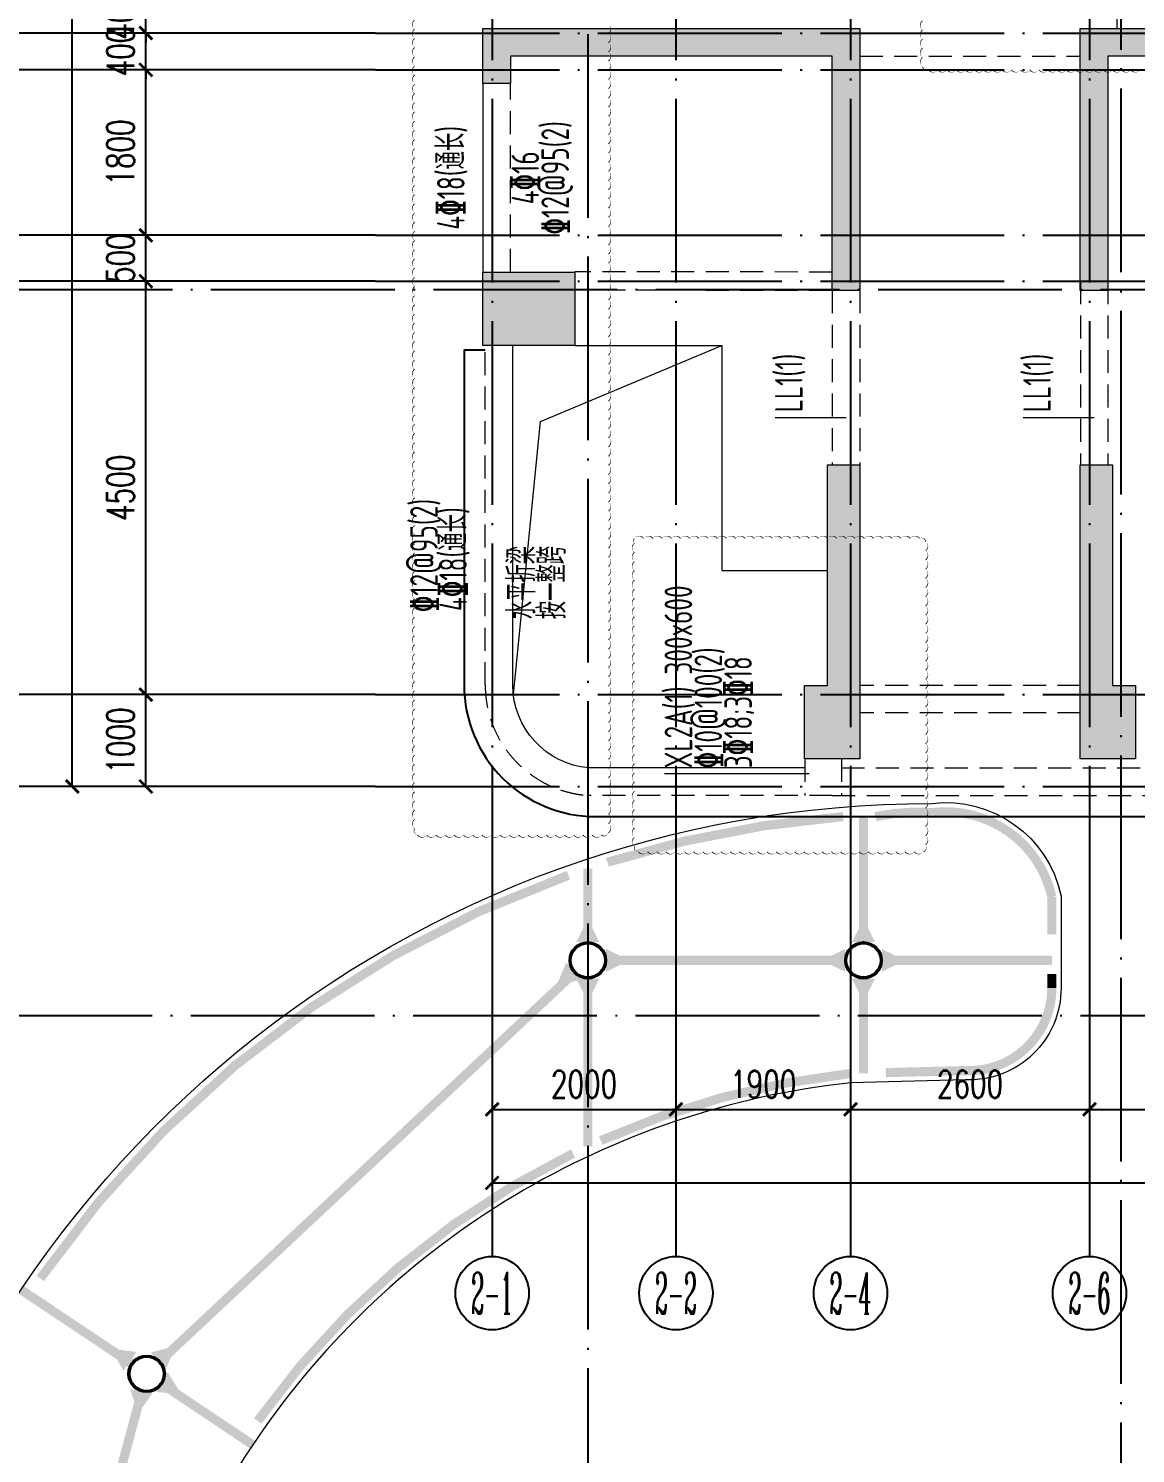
# Model space of a CAD drawing. Header units: millimetres. Extents: x 1089227 to 13101469, y 618865 to 10240562.
# Drawn here: x 3806240 to 3818285, y 4876494 to 4892004 of the extents above; entities that cross this region are included whole.
import ezdxf
from ezdxf.enums import TextEntityAlignment as Align

# ---------------------------------------------------------------- set-up
doc = ezdxf.new("R2010")
doc.units = ezdxf.units.MM
doc.header["$LTSCALE"] = 1000
doc.header["$PDMODE"] = 3
doc.header["$PDSIZE"] = 200
doc.linetypes.add('DOTE', pattern=[2.42, 2, -0.2, 0.02, -0.2])
doc.linetypes.add('HIDDEN', pattern=[0.375, 0.25, -0.125])
doc.layers.get('0').update_dxf_attribs({"linetype": 'CONTINUOUS'})
doc.layers.get('Defpoints').update_dxf_attribs({"linetype": 'CONTINUOUS'})
doc.layers.add('0914调整', color=1, linetype='CONTINUOUS', plot=False)
for name, color, linetype in [('AXIS', 3, 'CONTINUOUS'), ('AXIS_TEXT', 7, 'CONTINUOUS'), ('C-H', 8, 'CONTINUOUS'), ('DOTE', 1, 'DOTE'), ('STPM_RBEAM_SIG', 2, 'CONTINUOUS'), ('STPM_RBEAM_THICK', 3, 'CONTINUOUS'), ('降板范围', 7, 'CONTINUOUS')]:
    doc.layers.add(name, color=color, linetype=linetype)
for name, color, linetype, lineweight in [('S-BEAM-DASH', 4, 'HIDDEN', 0), ('S-HOLE', 11, 'CONTINUOUS', 0), ('S-WALL', 31, 'CONTINUOUS', 0), ('梁原位标注', 7, 'CONTINUOUS', 18), ('梁名称编号', 2, 'CONTINUOUS', 18), ('梁标注引线', 2, 'CONTINUOUS', 18), ('梁集中标注', 2, 'CONTINUOUS', 18)]:
    doc.layers.add(name, color=color, linetype=linetype, lineweight=lineweight)
doc.styles.add('_TCH_AXIS', font='COMPLEX', dxfattribs={"bigfont": 'AllInOneBig.shx'})
doc.styles.add('_TCH_DIM_T3', font='SIMPLEX', dxfattribs={"width": 0.705882, "bigfont": 'AllInOneBig.shx'})
doc.styles.add('COMPLEX', font='COMPLEX', dxfattribs={"bigfont": 'AllInOneBig.shx'})
doc.styles.add('Style 1', font='yjkeng.shx', dxfattribs={"width": 0.7, "height": 300, "bigfont": 'yjkchn.shx'})
doc.dimstyles.new('_TCH_ARCH&&100', dxfattribs={"dimtxt": 297.5, "dimasz": 100, "dimexe": 250, "dimexo": 300, "dimgap": 126.25, "dimtad": 1, "dimdec": 0, "dimzin": 0, "dimdsep": 46, "dimtxsty": '_TCH_DIM_T3', "dimblk": 'ARCHTICK', "dimcen": 0.09, "dimclrt": 7, "dimazin": 2, "dimtfac": 1, "dimtdec": 0, "dimtix": 1, "dimtmove": 2, "dimatfit": 3, "dimfxl": 0, "dimtolj": 1, "dimtzin": 0, "dimarcsym": 0})

# ---------------------------------------------------------------- blocks, each defined once
blk = doc.blocks.new('_AXISO')
blk.add_circle((0, 0), 0.5)
at = {"layer": 'AXIS_TEXT', "style": 'COMPLEX', "width": 1.041667}
blk.add_attdef('A', text='', height=0.56, dxfattribs=at).set_placement((-0.25, -0.28), (0.25, -0.28), align=Align.FIT)
blk = doc.blocks.new('_ArchTick')
at = {"color": 0, "linetype": 'ByBlock', "const_width": 0.3}
blk.add_lwpolyline([(-0.71, -0.71), (0.71, 0.71)], dxfattribs=at)
blk = doc.blocks.new('*D205')
at = {"layer": 'AXIS', "color": 0, "lineweight": -2, "transparency": 16777216}
for p, q in [((-92891, 57228), (-92891, 53978)), ((-61741, 57228), (-61741, 53978)), ((-92891, 54228), (-61741, 54228))]:
    blk.add_line(p, q, dxfattribs=at)
at = {"layer": 'Defpoints', "color": 0, "transparency": 16777216}
for p in [(-92891, 57528), (-61741, 57528), (-61741, 54228)]:
    blk.add_point(p, dxfattribs=at)
at = {"layer": 'AXIS', "color": 0, "lineweight": -2, "transparency": 16777216, "xscale": 100, "yscale": 100, "zscale": 100, "rotation": 180}
blk.add_blockref('_ArchTick', (-92891, 54228), dxfattribs=at)
at = {"layer": 'AXIS', "color": 0, "lineweight": -2, "transparency": 16777216, "xscale": 100, "yscale": 100, "zscale": 100}
blk.add_blockref('_ArchTick', (-61741, 54228), dxfattribs=at)
at = {"layer": 'AXIS', "color": 7, "transparency": 16777216, "insert": (-77316, 54503), "char_height": 297.5, "attachment_point": 5, "style": '_TCH_DIM_T3'}
blk.add_mtext('\\A1;31150', dxfattribs=at)
blk = doc.blocks.new('*D206')
at = {"layer": 'AXIS', "color": 0, "lineweight": -2, "transparency": 16777216}
for p, q in [((-92891, 57228), (-92891, 54778)), ((-90891, 57228), (-90891, 54778)), ((-92891, 55028), (-90891, 55028))]:
    blk.add_line(p, q, dxfattribs=at)
at = {"layer": 'Defpoints', "color": 0, "transparency": 16777216}
for p in [(-92891, 57528), (-90891, 57528), (-90891, 55028)]:
    blk.add_point(p, dxfattribs=at)
at = {"layer": 'AXIS', "color": 0, "lineweight": -2, "transparency": 16777216, "xscale": 100, "yscale": 100, "zscale": 100, "rotation": 180}
blk.add_blockref('_ArchTick', (-92891, 55028), dxfattribs=at)
at = {"layer": 'AXIS', "color": 0, "lineweight": -2, "transparency": 16777216, "xscale": 100, "yscale": 100, "zscale": 100}
blk.add_blockref('_ArchTick', (-90891, 55028), dxfattribs=at)
at = {"layer": 'AXIS', "color": 7, "transparency": 16777216, "insert": (-91891, 55303), "char_height": 297.5, "attachment_point": 5, "style": '_TCH_DIM_T3'}
blk.add_mtext('\\A1;2000', dxfattribs=at)
blk = doc.blocks.new('*D207')
at = {"layer": 'AXIS', "color": 0, "lineweight": -2, "transparency": 16777216}
for p, q in [((-90891, 57228), (-90891, 54778)), ((-88991, 57228), (-88991, 54778)), ((-90891, 55028), (-88991, 55028))]:
    blk.add_line(p, q, dxfattribs=at)
at = {"layer": 'Defpoints', "color": 0, "transparency": 16777216}
for p in [(-90891, 57528), (-88991, 57528), (-88991, 55028)]:
    blk.add_point(p, dxfattribs=at)
at = {"layer": 'AXIS', "color": 0, "lineweight": -2, "transparency": 16777216, "xscale": 100, "yscale": 100, "zscale": 100, "rotation": 180}
blk.add_blockref('_ArchTick', (-90891, 55028), dxfattribs=at)
at = {"layer": 'AXIS', "color": 0, "lineweight": -2, "transparency": 16777216, "xscale": 100, "yscale": 100, "zscale": 100}
blk.add_blockref('_ArchTick', (-88991, 55028), dxfattribs=at)
at = {"layer": 'AXIS', "color": 7, "transparency": 16777216, "insert": (-89941, 55303), "char_height": 297.5, "attachment_point": 5, "style": '_TCH_DIM_T3'}
blk.add_mtext('\\A1;1900', dxfattribs=at)
blk = doc.blocks.new('*D208')
at = {"layer": 'AXIS', "color": 0, "lineweight": -2, "transparency": 16777216}
for p, q in [((-88991, 57228), (-88991, 54778)), ((-86391, 57228), (-86391, 54778)), ((-88991, 55028), (-86391, 55028))]:
    blk.add_line(p, q, dxfattribs=at)
at = {"layer": 'Defpoints', "color": 0, "transparency": 16777216}
for p in [(-88991, 57528), (-86391, 57528), (-86391, 55028)]:
    blk.add_point(p, dxfattribs=at)
at = {"layer": 'AXIS', "color": 0, "lineweight": -2, "transparency": 16777216, "xscale": 100, "yscale": 100, "zscale": 100, "rotation": 180}
blk.add_blockref('_ArchTick', (-88991, 55028), dxfattribs=at)
at = {"layer": 'AXIS', "color": 0, "lineweight": -2, "transparency": 16777216, "xscale": 100, "yscale": 100, "zscale": 100}
blk.add_blockref('_ArchTick', (-86391, 55028), dxfattribs=at)
at = {"layer": 'AXIS', "color": 7, "transparency": 16777216, "insert": (-87691, 55303), "char_height": 297.5, "attachment_point": 5, "style": '_TCH_DIM_T3'}
blk.add_mtext('\\A1;2600', dxfattribs=at)
blk = doc.blocks.new('*D209')
at = {"layer": 'AXIS', "color": 0, "lineweight": -2, "transparency": 16777216}
for p, q in [((-86391, 57228), (-86391, 54778)), ((-83891, 57228), (-83891, 54778)), ((-86391, 55028), (-83891, 55028))]:
    blk.add_line(p, q, dxfattribs=at)
at = {"layer": 'Defpoints', "color": 0, "transparency": 16777216}
for p in [(-86391, 57528), (-83891, 57528), (-83891, 55028)]:
    blk.add_point(p, dxfattribs=at)
at = {"layer": 'AXIS', "color": 0, "lineweight": -2, "transparency": 16777216, "xscale": 100, "yscale": 100, "zscale": 100, "rotation": 180}
blk.add_blockref('_ArchTick', (-86391, 55028), dxfattribs=at)
at = {"layer": 'AXIS', "color": 0, "lineweight": -2, "transparency": 16777216, "xscale": 100, "yscale": 100, "zscale": 100}
blk.add_blockref('_ArchTick', (-83891, 55028), dxfattribs=at)
at = {"layer": 'AXIS', "color": 7, "transparency": 16777216, "insert": (-85141, 55303), "char_height": 297.5, "attachment_point": 5, "style": '_TCH_DIM_T3'}
blk.add_mtext('\\A1;2500', dxfattribs=at)
blk = doc.blocks.new('*D222')
at = {"layer": 'AXIS', "color": 0, "lineweight": -2, "transparency": 16777216}
for p, q in [((-94459, 95042), (-97709, 95042)), ((-97459, 58542), (-97459, 95042)), ((-94459, 58542), (-97709, 58542))]:
    blk.add_line(p, q, dxfattribs=at)
at = {"layer": 'Defpoints', "color": 0, "transparency": 16777216}
for p in [(-97459, 95042), (-94159, 95042), (-94159, 58542)]:
    blk.add_point(p, dxfattribs=at)
at = {"layer": 'AXIS', "color": 0, "lineweight": -2, "transparency": 16777216, "xscale": 100, "yscale": 100, "zscale": 100}
for p, rotation in [((-97459, 95042), 90), ((-97459, 58542), 270)]:
    blk.add_blockref('_ArchTick', p, dxfattribs=dict(at, rotation=rotation))
at = {"layer": 'AXIS', "color": 7, "transparency": 16777216, "insert": (-97734, 76792), "char_height": 297.5, "attachment_point": 5, "rotation": 90, "style": '_TCH_DIM_T3'}
blk.add_mtext('\\A1;36500', dxfattribs=at)
blk = doc.blocks.new('*D223')
at = {"layer": 'AXIS', "color": 0, "lineweight": -2, "transparency": 16777216}
for p, q in [((-94459, 59542), (-96909, 59542)), ((-96659, 58542), (-96659, 59542)), ((-94459, 58542), (-96909, 58542))]:
    blk.add_line(p, q, dxfattribs=at)
at = {"layer": 'Defpoints', "color": 0, "transparency": 16777216}
for p in [(-96659, 59542), (-94159, 59542), (-94159, 58542)]:
    blk.add_point(p, dxfattribs=at)
at = {"layer": 'AXIS', "color": 0, "lineweight": -2, "transparency": 16777216, "xscale": 100, "yscale": 100, "zscale": 100}
for p, rotation in [((-96659, 59542), 90), ((-96659, 58542), 270)]:
    blk.add_blockref('_ArchTick', p, dxfattribs=dict(at, rotation=rotation))
at = {"layer": 'AXIS', "color": 7, "transparency": 16777216, "insert": (-96934, 59042), "char_height": 297.5, "attachment_point": 5, "rotation": 90, "style": '_TCH_DIM_T3'}
blk.add_mtext('\\A1;1000', dxfattribs=at)
blk = doc.blocks.new('*D224')
at = {"layer": 'AXIS', "color": 0, "lineweight": -2, "transparency": 16777216}
for p, q in [((-94459, 64042), (-96909, 64042)), ((-96659, 59542), (-96659, 64042)), ((-94459, 59542), (-96909, 59542))]:
    blk.add_line(p, q, dxfattribs=at)
at = {"layer": 'Defpoints', "color": 0, "transparency": 16777216}
for p in [(-96659, 64042), (-94159, 64042), (-94159, 59542)]:
    blk.add_point(p, dxfattribs=at)
at = {"layer": 'AXIS', "color": 0, "lineweight": -2, "transparency": 16777216, "xscale": 100, "yscale": 100, "zscale": 100}
for p, rotation in [((-96659, 64042), 90), ((-96659, 59542), 270)]:
    blk.add_blockref('_ArchTick', p, dxfattribs=dict(at, rotation=rotation))
at = {"layer": 'AXIS', "color": 7, "transparency": 16777216, "insert": (-96934, 61792), "char_height": 297.5, "attachment_point": 5, "rotation": 90, "style": '_TCH_DIM_T3'}
blk.add_mtext('\\A1;4500', dxfattribs=at)
blk = doc.blocks.new('*D225')
at = {"layer": 'AXIS', "color": 0, "lineweight": -2, "transparency": 16777216}
for p, q in [((-94459, 64542), (-96909, 64542)), ((-96659, 64542), (-96659, 64642)), ((-96659, 64042), (-96659, 64542)), ((-94459, 64042), (-96909, 64042)), ((-96659, 64042), (-96659, 63942))]:
    blk.add_line(p, q, dxfattribs=at)
at = {"layer": 'Defpoints', "color": 0, "transparency": 16777216}
for p in [(-96659, 64542), (-94159, 64542), (-94159, 64042)]:
    blk.add_point(p, dxfattribs=at)
at = {"layer": 'AXIS', "color": 0, "lineweight": -2, "transparency": 16777216, "xscale": 100, "yscale": 100, "zscale": 100}
for p, rotation in [((-96659, 64542), 270), ((-96659, 64042), 90)]:
    blk.add_blockref('_ArchTick', p, dxfattribs=dict(at, rotation=rotation))
at = {"layer": 'AXIS', "color": 7, "transparency": 16777216, "insert": (-96934, 64292), "char_height": 297.5, "attachment_point": 5, "rotation": 90, "style": '_TCH_DIM_T3'}
blk.add_mtext('\\A1;500', dxfattribs=at)
blk = doc.blocks.new('*D226')
at = {"layer": 'AXIS', "color": 0, "lineweight": -2, "transparency": 16777216}
for p, q in [((-94459, 66342), (-96909, 66342)), ((-96659, 64542), (-96659, 66342)), ((-94459, 64542), (-96909, 64542))]:
    blk.add_line(p, q, dxfattribs=at)
at = {"layer": 'Defpoints', "color": 0, "transparency": 16777216}
for p in [(-96659, 66342), (-94159, 66342), (-94159, 64542)]:
    blk.add_point(p, dxfattribs=at)
at = {"layer": 'AXIS', "color": 0, "lineweight": -2, "transparency": 16777216, "xscale": 100, "yscale": 100, "zscale": 100}
for p, rotation in [((-96659, 66342), 90), ((-96659, 64542), 270)]:
    blk.add_blockref('_ArchTick', p, dxfattribs=dict(at, rotation=rotation))
at = {"layer": 'AXIS', "color": 7, "transparency": 16777216, "insert": (-96934, 65442), "char_height": 297.5, "attachment_point": 5, "rotation": 90, "style": '_TCH_DIM_T3'}
blk.add_mtext('\\A1;1800', dxfattribs=at)
blk = doc.blocks.new('*D227')
at = {"layer": 'AXIS', "color": 0, "lineweight": -2, "transparency": 16777216}
for p, q in [((-94459, 66742), (-96909, 66742)), ((-96659, 66742), (-96659, 66842)), ((-96659, 66342), (-96659, 66742)), ((-94459, 66342), (-96909, 66342)), ((-96659, 66342), (-96659, 66242))]:
    blk.add_line(p, q, dxfattribs=at)
at = {"layer": 'Defpoints', "color": 0, "transparency": 16777216}
for p in [(-96659, 66742), (-94159, 66742), (-94159, 66342)]:
    blk.add_point(p, dxfattribs=at)
at = {"layer": 'AXIS', "color": 0, "lineweight": -2, "transparency": 16777216, "xscale": 100, "yscale": 100, "zscale": 100}
for p, rotation in [((-96659, 66742), 270), ((-96659, 66342), 90)]:
    blk.add_blockref('_ArchTick', p, dxfattribs=dict(at, rotation=rotation))
at = {"layer": 'AXIS', "color": 7, "transparency": 16777216, "insert": (-96934, 66542), "char_height": 297.5, "attachment_point": 5, "rotation": 90, "style": '_TCH_DIM_T3'}
blk.add_mtext('\\A1;400', dxfattribs=at)
blk = doc.blocks.new('*D228')
at = {"layer": 'AXIS', "color": 0, "lineweight": -2, "transparency": 16777216}
for p, q in [((-96659, 67142), (-96659, 67242)), ((-94459, 67142), (-96909, 67142)), ((-96659, 66742), (-96659, 67142)), ((-94459, 66742), (-96909, 66742)), ((-96659, 66742), (-96659, 66642))]:
    blk.add_line(p, q, dxfattribs=at)
at = {"layer": 'Defpoints', "color": 0, "transparency": 16777216}
for p in [(-96659, 67142), (-94159, 67142), (-94159, 66742)]:
    blk.add_point(p, dxfattribs=at)
at = {"layer": 'AXIS', "color": 0, "lineweight": -2, "transparency": 16777216, "xscale": 100, "yscale": 100, "zscale": 100}
for p, rotation in [((-96659, 67142), 270), ((-96659, 66742), 90)]:
    blk.add_blockref('_ArchTick', p, dxfattribs=dict(at, rotation=rotation))
at = {"layer": 'AXIS', "color": 7, "transparency": 16777216, "insert": (-96934, 66942), "char_height": 297.5, "attachment_point": 5, "rotation": 90, "style": '_TCH_DIM_T3'}
blk.add_mtext('\\A1;400', dxfattribs=at)
blk = doc.blocks.new('裙房轴网260428')
at = {"layer": 'DOTE', "color": 16, "linetype": 'DOTE'}
for p, q in [((-86050, 90340.3), (-86050, 31991.7)), ((-91850, 88511.2), (-91850, -1000)), ((-120150, 63950), (-1866, 63950)), ((-110690, 56050), (-1866, 56050))]:
    blk.add_line(p, q, dxfattribs=at)
blk = doc.blocks.new('QZ-TL-0808')
at = {"layer": 'C-H'}
for points in [[(-53058, -29572), (-53058, -28972), (-48958, -28972), (-48958, -31822), (-49258, -31822), (-49258, -29272), (-52758, -29272), (-52758, -29572)], [(-46558, -31822), (-46558, -28972), (-45708, -28972), (-45708, -29272), (-46258, -29272), (-46258, -31822)], [(-53058, -31622), (-52058, -31622), (-52058, -32422), (-53058, -32422)], [(-49558, -36922), (-49558, -36122), (-49308, -36122), (-49308, -33722), (-48958, -33722), (-48958, -36922)], [(-46558, -36922), (-46558, -33722), (-46208, -33722), (-46208, -36122), (-45958, -36122), (-45958, -36922)]]:
    blk.add_hatch(color=256, dxfattribs=at).paths.add_polyline_path(points)
at = {"layer": 'S-WALL'}
for points in [[(-53058, -29572), (-53058, -28972), (-48958, -28972), (-48958, -31822), (-49258, -31822), (-49258, -29272), (-52758, -29272), (-52758, -29572), (-53058, -29572)], [(-46558, -31822), (-46558, -28972), (-45708, -28972), (-45708, -29272), (-46258, -29272), (-46258, -31822), (-46558, -31822)], [(-49558, -36922), (-49558, -36122), (-49308, -36122), (-49308, -33722), (-48958, -33722), (-48958, -36922), (-49558, -36922)], [(-46558, -36922), (-46558, -33722), (-46208, -33722), (-46208, -36122), (-45958, -36122), (-45958, -36922), (-46558, -36922)]]:
    blk.add_lwpolyline(points, dxfattribs=at)
blk.add_lwpolyline([(-53058, -31622), (-52058, -31622), (-52058, -32422), (-53058, -32422)], close=True, dxfattribs=at)
blk = doc.blocks.new('1F柱网-0808')
blk.add_blockref('QZ-TL-0808', (144880, 148457))
blk = doc.blocks.new('2FJGBZ')
at = {"color": 2, "linetype": 'ByBlock'}
for centre, radius in [((92963, 109343), 200), ((92963, 109343), 184), ((95963, 109343), 200), ((95963, 109343), 184), ((88163, 104843), 200), ((88163, 104843), 184)]:
    blk.add_circle(centre, radius, dxfattribs=at)
at = {"layer": 'S-BEAM-DASH'}
for p, q in [((98722, 119485), (98722, 122135)), ((95923, 119186), (98323, 119186)), ((92123, 116836), (92123, 118886)), ((95622, 116835), (92823, 116836)), ((95622, 116635), (92823, 116636)), ((95624, 116636), (95623, 114736)), ((95922, 116636), (95923, 114736)), ((98323, 116736), (98323, 114736)), ((98623, 116736), (98623, 114736)), ((98325, 112336), (95924, 112336)), ((98325, 112036), (95924, 112036)), ((95324, 111536), (95324, 111138)), ((95724, 111536), (95724, 111138)), ((95724, 111438), (100624, 111436)), ((95624, 111138), (101247, 111136))]:
    blk.add_line(p, q, dxfattribs=at)
at = {"layer": 'S-BEAM-DASH', "linetype": 'Continuous'}
for p, q in [((91823, 116836), (91823, 118886)), ((92824, 116036), (94423, 116036)), ((94423, 116036), (94423, 113586)), ((94423, 113586), (95572, 113586))]:
    blk.add_line(p, q, dxfattribs=at)
at = {"layer": 'S-BEAM-DASH'}
blk.add_lwpolyline([(95624, 111138), (92963, 111138, -0.391773), (91847, 112338), (91847, 116035)], format="xyb", dxfattribs=at)
at = {"layer": 'S-BEAM-DASH', "linetype": 'Continuous'}
for points in [[(95324, 111438), (92975, 111438, -0.388352), (92147, 112338), (92147, 116035)], [(83971, 96624), (84491, 97283, 0.186086), (84810, 98313, -0.067121), (85020, 101494, -0.356749), (96709, 111051, -0.388173), (98113, 110043), (98113, 109042, -0.426201), (97073, 108043), (95823, 108011, 0.461099), (88114, 96713), (92453, 92353, -0.428316), (92395, 90182), (91336, 89221), (83971, 96624)]]:
    blk.add_lwpolyline(points, format="xyb", dxfattribs=at)
at = {"layer": 'S-HOLE'}
blk.add_lwpolyline([(92153, 112236), (92450, 115207), (94423, 116035)], dxfattribs=at)
at = {"layer": 'STPM_RBEAM_SIG'}
for points in [[(92963, 109543, 250, 0, 0), (92963, 109793, 250, 0, 0)], [(95963, 109543, 250, 0, 0), (95963, 109793, 250, 0, 0)], [(92811, 109229, 250, 0, 0), (92623, 109065, 250, 0, 0)], [(93163, 109343, 250, 0, 0), (93413, 109343, 250, 0, 0)], [(95763, 109343, 250, 0, 0), (95513, 109343, 250, 0, 0)], [(96163, 109343, 250, 0, 0), (96413, 109343, 250, 0, 0)], [(92963, 109143, 250, 0, 0), (92963, 108893, 250, 0, 0)], [(95963, 109143, 250, 0, 0), (95963, 108893, 250, 0, 0)], [(87981, 104977, 250, 0, 0), (87775, 105118, 250, 0, 0)], [(88289, 104982, 250, 0, 0), (88480, 105143, 250, 0, 0)], [(88327, 104752, 250, 0, 0), (88540, 104621, 250, 0, 0)], [(88107, 104658, 250, 0, 0), (88072, 104411, 250, 0, 0)]]:
    blk.add_lwpolyline(points, format="xyseb", dxfattribs=at)
at = {"layer": 'STPM_RBEAM_THICK', "const_width": 100}
for points in [[(93176, 110411, -0.056807), (95743, 110908, -0.051648)], [(96093, 110908, -0.067925), (96715, 110951, -0.387098), (98013, 110032), (98013, 109628)], [(87005, 105880, -0.156782), (92753, 110270, -0.161602)], [(98013, 109193), (98013, 109042, -0.427263), (97074, 108143), (96206, 108121)], [(95816, 108111), (95816, 108111, 0.077555), (93105, 107382)], [(92802, 107241, 0.125524), (89371, 104329)]]:
    blk.add_lwpolyline(points, format="xyb", dxfattribs=at)
for points in [[(95963, 109543), (95963, 110908)], [(92963, 109543), (92963, 110342)], [(93163, 109343), (95763, 109343)], [(96163, 109343), (98013, 109343)], [(88309, 104980), (92817, 109207)], [(92963, 107318), (92963, 109143)], [(95963, 108115), (95963, 109143)], [(87997, 104955), (86797, 105757)], [(86215, 97636), (88111, 104650)], [(89317, 104071), (88329, 104732)]]:
    blk.add_lwpolyline(points, dxfattribs=at)
at = {"layer": '降板范围'}
blk.add_lwpolyline([(91847, 115985), (91617, 115985), (91617, 112338, 0.414214), (93047, 110908), (101018, 110908, 0.403874), (101847, 110107), (106047, 110107), (106047, 110337)], format="xyb", dxfattribs=at)
blk.add_blockref('1F柱网-0808', (0, 0))
blk = doc.blocks.new('塔楼轴网260428')
at = {"layer": 'AXIS'}
for p, q in [((-94159, 66741.7), (-98159, 66741.7)), ((-94159, 66341.7), (-98159, 66341.7)), ((-94159, 64541.7), (-98159, 64541.7)), ((-94159, 64041.7), (-98159, 64041.7)), ((-94159, 59541.7), (-98159, 59541.7)), ((-94159, 58541.7), (-98159, 58541.7)), ((-92891, 55337.9), (-92891, 53427.5)), ((-90891, 55337.9), (-90891, 53427.5)), ((-88991, 55337.9), (-88991, 53427.5)), ((-86391, 55337.9), (-86391, 53427.5))]:
    blk.add_line(p, q, dxfattribs=at)
at = {"layer": 'DOTE', "color": 14}
for p, q in [((-92891, 99907.6), (-92891, 55337.9)), ((-90891, 99907.6), (-90891, 55337.9)), ((-88991, 99907.6), (-88991, 55337.9)), ((-86391, 99907.6), (-86391, 55337.9)), ((-94159, 66741.7), (-60825.5, 66741.7)), ((-94159, 66341.7), (-60825.5, 66341.7)), ((-94159, 64541.7), (-60825.5, 64541.7)), ((-94159, 64041.7), (-60825.5, 64041.7)), ((-94159, 59541.7), (-60825.5, 59541.7)), ((-94159, 58541.7), (-60825.5, 58541.7))]:
    blk.add_line(p, q, dxfattribs=at)
at = {"layer": 'AXIS'}
ref = blk.add_blockref('_AXISO', (-92891, 53027.5), dxfattribs=dict(at, xscale=800, yscale=800, zscale=800))
ref.add_attrib('A', '2-1', dxfattribs={"layer": 'AXIS_TEXT', "height": 452.55, "style": '_TCH_AXIS', "width": 0.381818}).set_placement((-93117.3, 52801.3), (-92664.7, 52801.3), align=Align.FIT)
ref = blk.add_blockref('_AXISO', (-90891, 53027.5), dxfattribs=dict(at, xscale=800, yscale=800, zscale=800))
ref.add_attrib('A', '2-2', dxfattribs={"layer": 'AXIS_TEXT', "height": 452.55, "style": '_TCH_AXIS', "width": 0.35}).set_placement((-91117.3, 52801.3), (-90664.7, 52801.3), align=Align.FIT)
ref = blk.add_blockref('_AXISO', (-88991, 53027.5), dxfattribs=dict(at, xscale=800, yscale=800, zscale=800))
ref.add_attrib('A', '2-4', dxfattribs={"layer": 'AXIS_TEXT', "height": 452.55, "style": '_TCH_AXIS', "width": 0.33871}).set_placement((-89217.3, 52801.3), (-88764.7, 52801.3), align=Align.FIT)
ref = blk.add_blockref('_AXISO', (-86391, 53027.5), dxfattribs=dict(at, xscale=800, yscale=800, zscale=800))
ref.add_attrib('A', '2-6', dxfattribs={"layer": 'AXIS_TEXT', "height": 452.55, "style": '_TCH_AXIS', "width": 0.35}).set_placement((-86617.3, 52801.3), (-86164.7, 52801.3), align=Align.FIT)
for p1, p2, distance, picture, middle in [((-94159, 58541.7), (-94159, 95041.7), 3300, '*D222', (-97734, 76791.7)), ((-94159, 66741.7), (-94159, 67141.7), 2500, '*D228', (-96934, 66941.7)), ((-94159, 66341.7), (-94159, 66741.7), 2500, '*D227', (-96934, 66541.7)), ((-94159, 64541.7), (-94159, 66341.7), 2500, '*D226', (-96934, 65441.7)), ((-94159, 64041.7), (-94159, 64541.7), 2500, '*D225', (-96934, 64291.7)), ((-94159, 59541.7), (-94159, 64041.7), 2500, '*D224', (-96934, 61791.7)), ((-94159, 58541.7), (-94159, 59541.7), 2500, '*D223', (-96934, 59041.7)), ((-92891, 57527.8), (-61741, 57527.8), -3300, '*D205', (-77316, 54502.8)), ((-92891, 57527.8), (-90891, 57527.8), -2500, '*D206', (-91891, 55302.8)), ((-90891, 57527.8), (-88991, 57527.8), -2500, '*D207', (-89941, 55302.8)), ((-88991, 57527.8), (-86391, 57527.8), -2500, '*D208', (-87691, 55302.8)), ((-86391, 57527.8), (-83891, 57527.8), -2500, '*D209', (-85141, 55302.8))]:
    dim = blk.add_aligned_dim(p1=p1, p2=p2, distance=distance, dimstyle='_TCH_ARCH&&100', dxfattribs=at)
    dim.commit()
    dim.dimension.update_dxf_attribs({"geometry": picture, "text_midpoint": middle})
blk = doc.blocks.new('04地块地下轴网260428')
for name in ['裙房轴网260428', '塔楼轴网260428']:
    blk.add_blockref(name, (0, 0))

msp = doc.modelspace()

# ---------------------------------------------------------------- linework, layer by layer
at = {"layer": '0914调整'}
for points in [[(3812549.459, 4892049.418, 0, 10, -0.52056705), (3812549.459, 4891949.418, 0, 10, -0.52056705), (3812549.459, 4891849.418, 0, 10, -0.52056705), (3812549.459, 4891749.418, 0, 10, -0.52056705), (3812549.459, 4891649.418, 0, 10, -0.52056705), (3812549.459, 4891549.418, 0, 10, -0.52056705), (3812549.459, 4891449.418, 0, 10, -0.52056705), (3812549.459, 4891349.418, 0, 10, -0.52056705), (3812549.459, 4891249.418, 0, 10, -0.52056705), (3812549.459, 4891149.418, 0, 10, -0.52056705), (3812549.459, 4891049.418, 0, 10, -0.52056705), (3812549.459, 4890949.418, 0, 10, -0.52056705), (3812549.459, 4890849.418, 0, 10, -0.52056705), (3812549.459, 4890749.418, 0, 10, -0.52056705), (3812549.459, 4890649.418, 0, 10, -0.52056705), (3812549.459, 4890549.418, 0, 10, -0.52056705), (3812549.459, 4890449.418, 0, 10, -0.52056705), (3812549.459, 4890349.418, 0, 10, -0.52056705), (3812549.459, 4890249.418, 0, 10, -0.52056705), (3812549.459, 4890149.418, 0, 10, -0.52056705), (3812549.459, 4890049.418, 0, 10, -0.52056705), (3812549.459, 4889949.418, 0, 10, -0.52056705), (3812549.459, 4889849.418, 0, 10, -0.52056705), (3812549.459, 4889749.418, 0, 10, -0.52056705), (3812549.459, 4889649.418, 0, 10, -0.52056705), (3812549.459, 4889549.418, 0, 10, -0.52056705), (3812549.459, 4889449.418, 0, 10, -0.52056705), (3812549.459, 4889349.418, 0, 10, -0.52056705), (3812549.459, 4889249.418, 0, 10, -0.52056705), (3812549.459, 4889149.418, 0, 10, -0.52056705), (3812549.459, 4889049.418, 0, 10, -0.52056705), (3812549.459, 4888949.418, 0, 10, -0.52056705), (3812549.459, 4888849.418, 0, 10, -0.52056705), (3812549.459, 4888749.418, 0, 10, -0.52056705), (3812549.459, 4888649.418, 0, 10, -0.52056705), (3812549.459, 4888549.418, 0, 10, -0.52056705), (3812549.459, 4888449.418, 0, 10, -0.52056705), (3812549.459, 4888349.418, 0, 10, -0.52056705), (3812549.459, 4888249.418, 0, 10, -0.52056705), (3812549.459, 4888149.418, 0, 10, -0.52056705), (3812549.459, 4888049.418, 0, 10, -0.52056705), (3812549.459, 4887949.418, 0, 10, -0.52056705), (3812549.459, 4887849.418, 0, 10, -0.52056705), (3812549.459, 4887749.418, 0, 10, -0.52056705), (3812549.459, 4887649.418, 0, 10, -0.52056705), (3812549.459, 4887549.418, 0, 10, -0.52056705), (3812549.459, 4887449.418, 0, 10, -0.52056705), (3812549.459, 4887349.418, 0, 10, -0.52056705), (3812549.459, 4887249.418, 0, 10, -0.52056705), (3812549.459, 4887149.418, 0, 10, -0.52056705), (3812549.459, 4887049.418, 0, 10, -0.52056705), (3812549.459, 4886949.418, 0, 10, -0.52056705), (3812549.459, 4886849.418, 0, 10, -0.52056705), (3812549.459, 4886749.418, 0, 10, -0.52056705), (3812549.459, 4886649.418, 0, 10, -0.52056705), (3812549.459, 4886549.418, 0, 10, -0.52056705), (3812549.459, 4886449.418, 0, 10, -0.52056705), (3812549.459, 4886349.418, 0, 10, -0.52056705), (3812549.459, 4886249.418, 0, 10, -0.52056705), (3812549.459, 4886149.418, 0, 10, -0.52056705), (3812549.459, 4886049.418, 0, 10, -0.52056705), (3812549.459, 4885949.418, 0, 10, -0.52056705), (3812549.459, 4885849.418, 0, 10, -0.52056705), (3812549.459, 4885749.418, 0, 10, -0.52056705), (3812549.459, 4885649.418, 0, 10, -0.52056705), (3812549.459, 4885549.418, 0, 10, -0.52056705), (3812549.459, 4885449.418, 0, 10, -0.52056705), (3812549.459, 4885349.418, 0, 10, -0.52056705), (3812549.459, 4885249.418, 0, 10, -0.52056705), (3812549.459, 4885149.418, 0, 10, -0.52056705), (3812549.459, 4885049.418, 0, 10, -0.52056705), (3812549.459, 4884949.418, 0, 10, -0.52056705), (3812549.459, 4884849.418, 0, 10, -0.52056705), (3812549.459, 4884749.418, 0, 10, -0.52056705), (3812549.459, 4884649.418, 0, 10, -0.52056705), (3812549.459, 4884549.418, 0, 10, -0.52056705), (3812549.459, 4884449.418, 0, 10, -0.52056705), (3812549.459, 4884349.418, 0, 10, -0.52056705), (3812549.459, 4884249.418, 0, 10, -0.52056705), (3812549.459, 4884149.418, 0, 10, -0.52056705), (3812549.459, 4884049.418, 0, 10, -0.52056705), (3812549.459, 4883949.418, 0, 10, -0.52056705), (3812549.459, 4883849.418, 0, 10, -0.52056705), (3812549.459, 4883749.418, 0, 10, -0.52056705), (3812549.459, 4883649.418, 0, 10, -0.52056705), (3812549.459, 4883549.418, 0, 10, -0.52056705), (3812549.459, 4883449.418, 0, 10, -0.52056705), (3812549.459, 4883349.418, 0, 10, -0.52056705), (3812549.459, 4883249.418, 0, 10, -0.52056705), (3812472.625, 4883226.251, 0, 10, -0.52056705), (3812372.625, 4883226.251, 0, 10, -0.52056705), (3812272.625, 4883226.251, 0, 10, -0.52056705), (3812172.625, 4883226.251, 0, 10, -0.52056705), (3812072.625, 4883226.251, 0, 10, -0.52056705), (3811972.625, 4883226.251, 0, 10, -0.52056705), (3811872.625, 4883226.251, 0, 10, -0.52056705), (3811772.625, 4883226.251, 0, 10, -0.52056705), (3811672.625, 4883226.251, 0, 10, -0.52056705), (3811572.625, 4883226.251, 0, 10, -0.52056705), (3811472.625, 4883226.251, 0, 10, -0.52056705), (3811372.625, 4883226.251, 0, 10, -0.52056705), (3811272.625, 4883226.251, 0, 10, -0.52056705), (3811172.625, 4883226.251, 0, 10, -0.52056705), (3811072.625, 4883226.251, 0, 10, -0.52056705), (3810972.625, 4883226.251, 0, 10, -0.52056705), (3810872.625, 4883226.251, 0, 10, -0.52056705), (3810772.625, 4883226.251, 0, 10, -0.52056705), (3810672.625, 4883226.251, 0, 10, -0.52056705), (3810572.625, 4883226.251, 0, 10, -0.52056705), (3810472.625, 4883226.251, 0, 10, -0.52056705), (3810441.668, 4883295.294, 0, 10, -0.52056705), (3810441.668, 4883395.294, 0, 10, -0.52056705), (3810441.668, 4883495.294, 0, 10, -0.52056705), (3810441.668, 4883595.294, 0, 10, -0.52056705), (3810441.668, 4883695.294, 0, 10, -0.52056705), (3810441.668, 4883795.294, 0, 10, -0.52056705), (3810441.668, 4883895.294, 0, 10, -0.52056705), (3810441.668, 4883995.294, 0, 10, -0.52056705), (3810441.668, 4884095.294, 0, 10, -0.52056705), (3810441.668, 4884195.294, 0, 10, -0.52056705), (3810441.668, 4884295.294, 0, 10, -0.52056705), (3810441.668, 4884395.294, 0, 10, -0.52056705), (3810441.668, 4884495.294, 0, 10, -0.52056705), (3810441.668, 4884595.294, 0, 10, -0.52056705), (3810441.668, 4884695.294, 0, 10, -0.52056705), (3810441.668, 4884795.294, 0, 10, -0.52056705), (3810441.668, 4884895.294, 0, 10, -0.52056705), (3810441.668, 4884995.294, 0, 10, -0.52056705), (3810441.668, 4885095.294, 0, 10, -0.52056705), (3810441.668, 4885195.294, 0, 10, -0.52056705), (3810441.668, 4885295.294, 0, 10, -0.52056705), (3810441.668, 4885395.294, 0, 10, -0.52056705), (3810441.668, 4885495.294, 0, 10, -0.52056705), (3810441.668, 4885595.294, 0, 10, -0.52056705), (3810441.668, 4885695.294, 0, 10, -0.52056705), (3810441.668, 4885795.294, 0, 10, -0.52056705), (3810441.668, 4885895.294, 0, 10, -0.52056705), (3810441.668, 4885995.294, 0, 10, -0.52056705), (3810441.668, 4886095.294, 0, 10, -0.52056705), (3810441.668, 4886195.294, 0, 10, -0.52056705), (3810441.668, 4886295.294, 0, 10, -0.52056705), (3810441.668, 4886395.294, 0, 10, -0.52056705), (3810441.668, 4886495.294, 0, 10, -0.52056705), (3810441.668, 4886595.294, 0, 10, -0.52056705), (3810441.668, 4886695.294, 0, 10, -0.52056705), (3810441.668, 4886795.294, 0, 10, -0.52056705), (3810441.668, 4886895.294, 0, 10, -0.52056705), (3810441.668, 4886995.294, 0, 10, -0.52056705), (3810441.668, 4887095.294, 0, 10, -0.52056705), (3810441.668, 4887195.294, 0, 10, -0.52056705), (3810441.668, 4887295.294, 0, 10, -0.52056705), (3810441.668, 4887395.294, 0, 10, -0.52056705), (3810441.668, 4887495.294, 0, 10, -0.52056705), (3810441.668, 4887595.294, 0, 10, -0.52056705), (3810441.668, 4887695.294, 0, 10, -0.52056705), (3810441.668, 4887795.294, 0, 10, -0.52056705), (3810441.668, 4887895.294, 0, 10, -0.52056705), (3810441.668, 4887995.294, 0, 10, -0.52056705), (3810441.668, 4888095.294, 0, 10, -0.52056705), (3810441.668, 4888195.294, 0, 10, -0.52056705), (3810441.668, 4888295.294, 0, 10, -0.52056705), (3810441.668, 4888395.294, 0, 10, -0.52056705), (3810441.668, 4888495.294, 0, 10, -0.52056705), (3810441.668, 4888595.294, 0, 10, -0.52056705), (3810441.668, 4888695.294, 0, 10, -0.52056705), (3810441.668, 4888795.294, 0, 10, -0.52056705), (3810441.668, 4888895.294, 0, 10, -0.52056705), (3810441.668, 4888995.294, 0, 10, -0.52056705), (3810441.668, 4889095.294, 0, 10, -0.52056705), (3810441.668, 4889195.294, 0, 10, -0.52056705), (3810441.668, 4889295.294, 0, 10, -0.52056705), (3810441.668, 4889395.294, 0, 10, -0.52056705), (3810441.668, 4889495.294, 0, 10, -0.52056705), (3810441.668, 4889595.294, 0, 10, -0.52056705), (3810441.668, 4889695.294, 0, 10, -0.52056705), (3810441.668, 4889795.294, 0, 10, -0.52056705), (3810441.668, 4889895.294, 0, 10, -0.52056705), (3810441.668, 4889995.294, 0, 10, -0.52056705), (3810441.668, 4890095.294, 0, 10, -0.52056705), (3810441.668, 4890195.294, 0, 10, -0.52056705), (3810441.668, 4890295.294, 0, 10, -0.52056705), (3810441.668, 4890395.294, 0, 10, -0.52056705), (3810441.668, 4890495.294, 0, 10, -0.52056705), (3810441.668, 4890595.294, 0, 10, -0.52056705), (3810441.668, 4890695.294, 0, 10, -0.52056705), (3810441.668, 4890795.294, 0, 10, -0.52056705), (3810441.668, 4890895.294, 0, 10, -0.52056705), (3810441.668, 4890995.294, 0, 10, -0.52056705), (3810441.668, 4891095.294, 0, 10, -0.52056705), (3810441.668, 4891195.294, 0, 10, -0.52056705), (3810441.668, 4891295.294, 0, 10, -0.52056705), (3810441.668, 4891395.294, 0, 10, -0.52056705), (3810441.668, 4891495.294, 0, 10, -0.52056705), (3810441.668, 4891595.294, 0, 10, -0.52056705), (3810441.668, 4891695.294, 0, 10, -0.52056705), (3810441.668, 4891795.294, 0, 10, -0.52056705), (3810441.668, 4891895.294, 0, 10, -0.52056705), (3810441.668, 4891995.294, 0, 10, -0.52056705), (3810441.668, 4892095.294, 0, 10, -0.52056705)], [(3818334.303, 4891553.509, 0, 10, -0.52056705), (3818234.303, 4891553.509, 0, 10, -0.52056705), (3818134.303, 4891553.509, 0, 10, -0.52056705), (3818034.303, 4891553.509, 0, 10, -0.52056705), (3817934.303, 4891553.509, 0, 10, -0.52056705), (3817834.303, 4891553.509, 0, 10, -0.52056705), (3817734.303, 4891553.509, 0, 10, -0.52056705), (3817634.303, 4891553.509, 0, 10, -0.52056705), (3817534.303, 4891553.509, 0, 10, -0.52056705), (3817434.303, 4891553.509, 0, 10, -0.52056705), (3817334.303, 4891553.509, 0, 10, -0.52056705), (3817234.303, 4891553.509, 0, 10, -0.52056705), (3817134.303, 4891553.509, 0, 10, -0.52056705), (3817034.303, 4891553.509, 0, 10, -0.52056705), (3816934.303, 4891553.509, 0, 10, -0.52056705), (3816834.303, 4891553.509, 0, 10, -0.52056705), (3816734.303, 4891553.509, 0, 10, -0.52056705), (3816634.303, 4891553.509, 0, 10, -0.52056705), (3816534.303, 4891553.509, 0, 10, -0.52056705), (3816434.303, 4891553.509, 0, 10, -0.52056705), (3816334.303, 4891553.509, 0, 10, -0.52056705), (3816234.303, 4891553.509, 0, 10, -0.52056705), (3816134.303, 4891553.509, 0, 10, -0.52056705), (3816034.303, 4891553.509, 0, 10, -0.52056705), (3815969.019, 4891588.225, 0, 10, -0.52056705), (3815969.019, 4891688.225, 0, 10, -0.52056705), (3815969.019, 4891788.225, 0, 10, -0.52056705), (3815969.019, 4891888.225, 0, 10, -0.52056705), (3815969.019, 4891988.225, 0, 10, -0.52056705), (3815969.019, 4892088.225, 0, 10, -0.52056705)]]:
    msp.add_lwpolyline(points, format="xyseb", dxfattribs=at)
msp.add_lwpolyline([(3812834.049, 4886453.439, 0, 10, -0.52056705), (3812934.049, 4886453.439, 0, 10, -0.52056705), (3813034.049, 4886453.439, 0, 10, -0.52056705), (3813134.049, 4886453.439, 0, 10, -0.52056705), (3813234.049, 4886453.439, 0, 10, -0.52056705), (3813334.049, 4886453.439, 0, 10, -0.52056705), (3813434.049, 4886453.439, 0, 10, -0.52056705), (3813534.049, 4886453.439, 0, 10, -0.52056705), (3813634.049, 4886453.439, 0, 10, -0.52056705), (3813734.049, 4886453.439, 0, 10, -0.52056705), (3813834.049, 4886453.439, 0, 10, -0.52056705), (3813934.049, 4886453.439, 0, 10, -0.52056705), (3814034.049, 4886453.439, 0, 10, -0.52056705), (3814134.049, 4886453.439, 0, 10, -0.52056705), (3814234.049, 4886453.439, 0, 10, -0.52056705), (3814334.049, 4886453.439, 0, 10, -0.52056705), (3814434.049, 4886453.439, 0, 10, -0.52056705), (3814534.049, 4886453.439, 0, 10, -0.52056705), (3814634.049, 4886453.439, 0, 10, -0.52056705), (3814734.049, 4886453.439, 0, 10, -0.52056705), (3814834.049, 4886453.439, 0, 10, -0.52056705), (3814934.049, 4886453.439, 0, 10, -0.52056705), (3815034.049, 4886453.439, 0, 10, -0.52056705), (3815134.049, 4886453.439, 0, 10, -0.52056705), (3815234.049, 4886453.439, 0, 10, -0.52056705), (3815334.049, 4886453.439, 0, 10, -0.52056705), (3815434.049, 4886453.439, 0, 10, -0.52056705), (3815534.049, 4886453.439, 0, 10, -0.52056705), (3815634.049, 4886453.439, 0, 10, -0.52056705), (3815734.049, 4886453.439, 0, 10, -0.52056705), (3815834.049, 4886453.439, 0, 10, -0.52056705), (3815934.049, 4886453.439, 0, 10, -0.52056705), (3816000.7, 4886420.09, 0, 10, -0.52056705), (3816000.7, 4886320.09, 0, 10, -0.52056705), (3816000.7, 4886220.09, 0, 10, -0.52056705), (3816000.7, 4886120.09, 0, 10, -0.52056705), (3816000.7, 4886020.09, 0, 10, -0.52056705), (3816000.7, 4885920.09, 0, 10, -0.52056705), (3816000.7, 4885820.09, 0, 10, -0.52056705), (3816000.7, 4885720.09, 0, 10, -0.52056705), (3816000.7, 4885620.09, 0, 10, -0.52056705), (3816000.7, 4885520.09, 0, 10, -0.52056705), (3816000.7, 4885420.09, 0, 10, -0.52056705), (3816000.7, 4885320.09, 0, 10, -0.52056705), (3816000.7, 4885220.09, 0, 10, -0.52056705), (3816000.7, 4885120.09, 0, 10, -0.52056705), (3816000.7, 4885020.09, 0, 10, -0.52056705), (3816000.7, 4884920.09, 0, 10, -0.52056705), (3816000.7, 4884820.09, 0, 10, -0.52056705), (3816000.7, 4884720.09, 0, 10, -0.52056705), (3816000.7, 4884620.09, 0, 10, -0.52056705), (3816000.7, 4884520.09, 0, 10, -0.52056705), (3816000.7, 4884420.09, 0, 10, -0.52056705), (3816000.7, 4884320.09, 0, 10, -0.52056705), (3816000.7, 4884220.09, 0, 10, -0.52056705), (3816000.7, 4884120.09, 0, 10, -0.52056705), (3816000.7, 4884020.09, 0, 10, -0.52056705), (3816000.7, 4883920.09, 0, 10, -0.52056705), (3816000.7, 4883820.09, 0, 10, -0.52056705), (3816000.7, 4883720.09, 0, 10, -0.52056705), (3816000.7, 4883620.09, 0, 10, -0.52056705), (3816000.7, 4883520.09, 0, 10, -0.52056705), (3816000.7, 4883420.09, 0, 10, -0.52056705), (3816000.7, 4883320.09, 0, 10, -0.52056705), (3816000.7, 4883220.09, 0, 10, -0.52056705), (3816000.7, 4883120.09, 0, 10, -0.52056705), (3815976.674, 4883044.115, 0, 10, -0.52056705), (3815876.674, 4883044.115, 0, 10, -0.52056705), (3815776.674, 4883044.115, 0, 10, -0.52056705), (3815676.674, 4883044.115, 0, 10, -0.52056705), (3815576.674, 4883044.115, 0, 10, -0.52056705), (3815476.674, 4883044.115, 0, 10, -0.52056705), (3815376.674, 4883044.115, 0, 10, -0.52056705), (3815276.674, 4883044.115, 0, 10, -0.52056705), (3815176.674, 4883044.115, 0, 10, -0.52056705), (3815076.674, 4883044.115, 0, 10, -0.52056705), (3814976.674, 4883044.115, 0, 10, -0.52056705), (3814876.674, 4883044.115, 0, 10, -0.52056705), (3814776.674, 4883044.115, 0, 10, -0.52056705), (3814676.674, 4883044.115, 0, 10, -0.52056705), (3814576.674, 4883044.115, 0, 10, -0.52056705), (3814476.674, 4883044.115, 0, 10, -0.52056705), (3814376.674, 4883044.115, 0, 10, -0.52056705), (3814276.674, 4883044.115, 0, 10, -0.52056705), (3814176.674, 4883044.115, 0, 10, -0.52056705), (3814076.674, 4883044.115, 0, 10, -0.52056705), (3813976.674, 4883044.115, 0, 10, -0.52056705), (3813876.674, 4883044.115, 0, 10, -0.52056705), (3813776.674, 4883044.115, 0, 10, -0.52056705), (3813676.674, 4883044.115, 0, 10, -0.52056705), (3813576.674, 4883044.115, 0, 10, -0.52056705), (3813476.674, 4883044.115, 0, 10, -0.52056705), (3813376.674, 4883044.115, 0, 10, -0.52056705), (3813276.674, 4883044.115, 0, 10, -0.52056705), (3813176.674, 4883044.115, 0, 10, -0.52056705), (3813076.674, 4883044.115, 0, 10, -0.52056705), (3812976.674, 4883044.115, 0, 10, -0.52056705), (3812876.674, 4883044.115, 0, 10, -0.52056705), (3812834.049, 4883101.49, 0, 10, -0.52056705), (3812834.049, 4883201.49, 0, 10, -0.52056705), (3812834.049, 4883301.49, 0, 10, -0.52056705), (3812834.049, 4883401.49, 0, 10, -0.52056705), (3812834.049, 4883501.49, 0, 10, -0.52056705), (3812834.049, 4883601.49, 0, 10, -0.52056705), (3812834.049, 4883701.49, 0, 10, -0.52056705), (3812834.049, 4883801.49, 0, 10, -0.52056705), (3812834.049, 4883901.49, 0, 10, -0.52056705), (3812834.049, 4884001.49, 0, 10, -0.52056705), (3812834.049, 4884101.49, 0, 10, -0.52056705), (3812834.049, 4884201.49, 0, 10, -0.52056705), (3812834.049, 4884301.49, 0, 10, -0.52056705), (3812834.049, 4884401.49, 0, 10, -0.52056705), (3812834.049, 4884501.49, 0, 10, -0.52056705), (3812834.049, 4884601.49, 0, 10, -0.52056705), (3812834.049, 4884701.49, 0, 10, -0.52056705), (3812834.049, 4884801.49, 0, 10, -0.52056705), (3812834.049, 4884901.49, 0, 10, -0.52056705), (3812834.049, 4885001.49, 0, 10, -0.52056705), (3812834.049, 4885101.49, 0, 10, -0.52056705), (3812834.049, 4885201.49, 0, 10, -0.52056705), (3812834.049, 4885301.49, 0, 10, -0.52056705), (3812834.049, 4885401.49, 0, 10, -0.52056705), (3812834.049, 4885501.49, 0, 10, -0.52056705), (3812834.049, 4885601.49, 0, 10, -0.52056705), (3812834.049, 4885701.49, 0, 10, -0.52056705), (3812834.049, 4885801.49, 0, 10, -0.52056705), (3812834.049, 4885901.49, 0, 10, -0.52056705), (3812834.049, 4886001.49, 0, 10, -0.52056705), (3812834.049, 4886101.49, 0, 10, -0.52056705), (3812834.049, 4886201.49, 0, 10, -0.52056705), (3812834.049, 4886301.49, 0, 10, -0.52056705), (3812834.049, 4886401.49, 0, 10, -0.52056705)], format="xyseb", close=True, dxfattribs=at)
at = {"layer": '梁标注引线', "color": 6, "lineweight": 18}
for p, q in [((3815135.535, 4887765.889), (3814362.458, 4887765.889)), ((3817835.535, 4887765.889), (3817062.458, 4887765.889)), ((3814734.571, 4883891.669), (3813161.494, 4883891.669))]:
    msp.add_line(p, q, dxfattribs=at)

# ---------------------------------------------------------------- block references
for name, p in [('2FJGBZ', (3719362.209, 4772518.421)), ('04地块地下轴网260428', (3904175.334, 4825211.796))]:
    msp.add_blockref(name, p)

# ---------------------------------------------------------------- texts
at = {"layer": '梁原位标注', "style": 'Style 1', "width": 0.7}
for s, p in [('4%%13318(通长)', (3811075.535, 4890378.966)), ('%%13212@95(2)', (3810782.777, 4886267.476)), ('4%%13318(通长)', (3811099.492, 4886228.674))]:
    msp.add_text(s, height=300, rotation=90, dxfattribs=at).set_placement(p, align=Align.BOTTOM_CENTER)
for s, p in [('%%13212@95(2)', (3811820.535, 4890378.966)), ('4%%13316', (3811495.535, 4890378.966))]:
    msp.add_text(s, height=300, rotation=90, dxfattribs=at).set_placement(p, align=Align.TOP_CENTER)
for s, p in [('水平折梁', (3811844.899, 4886372.397)), ('按一整跨', (3812175.18, 4886372.397))]:
    msp.add_text(s, height=300, rotation=90, dxfattribs=at).set_placement(p, align=Align.BOTTOM_RIGHT)
at = {"layer": '梁名称编号', "color": 6, "style": 'Style 1', "width": 0.7}
for s, p in [('LL1(1)', (3814362.458, 4887825.889)), ('LL1(1)', (3817062.458, 4887825.889)), ('XL2A(1) 300x600', (3813161.494, 4883951.669))]:
    msp.add_text(s, height=300, rotation=90, dxfattribs=at).set_placement(p, align=Align.TOP_LEFT)
at = {"layer": '梁集中标注', "color": 6, "style": 'Style 1', "width": 0.7}
for s, p in [('%%13210@100(2)', (3813486.494, 4883951.669)), ('3%%13318;3%%13318', (3813811.494, 4883951.669))]:
    msp.add_text(s, height=300, rotation=90, dxfattribs=at).set_placement(p, align=Align.TOP_LEFT)

doc.saveas('drawing.dxf')
